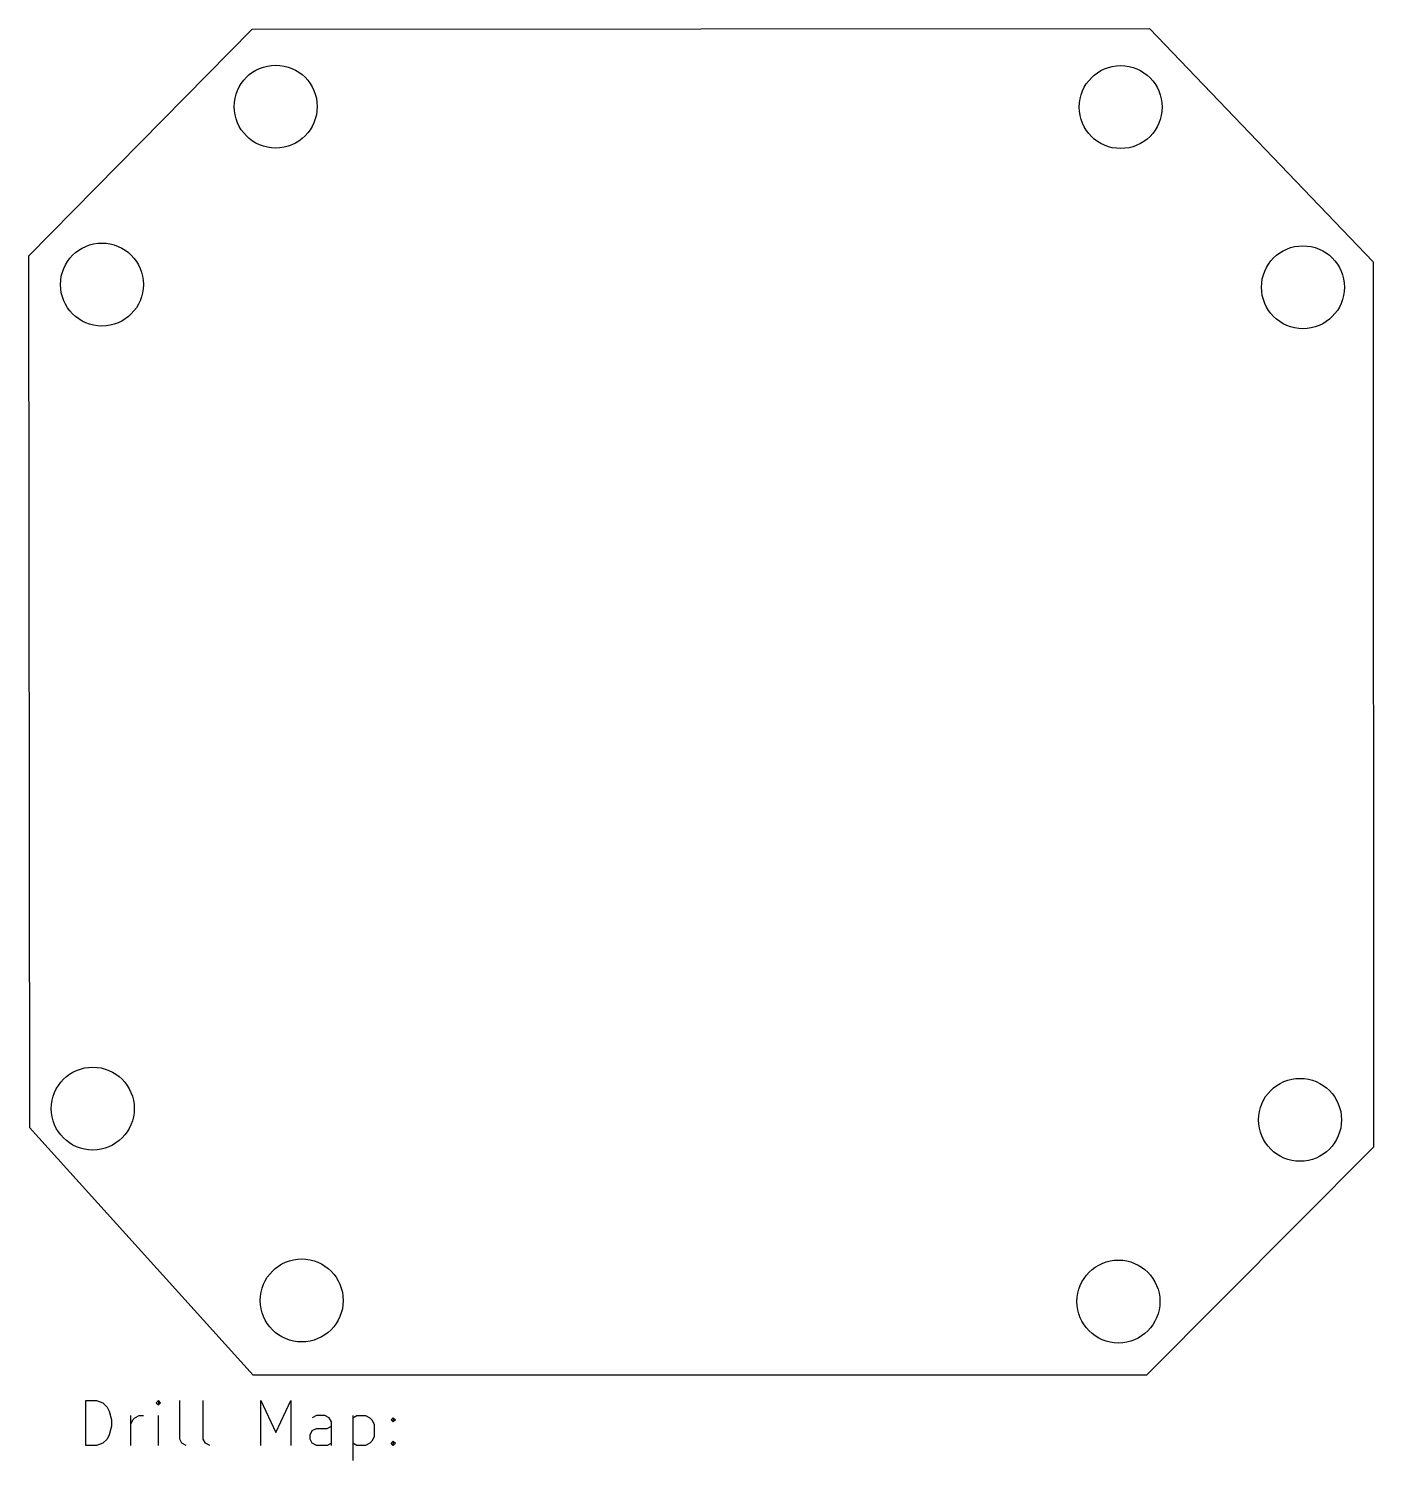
# Model space of a CAD drawing. Extents: x 150.1 to 210, y -134.8 to -71.
import ezdxf

# ---------------------------------------------------------------- set-up
doc = ezdxf.new("R2010")
doc.units = 0
doc.layers.add('BLACK', color=7, linetype='CONTINUOUS')

msp = doc.modelspace()

# ---------------------------------------------------------------- linework, layer by layer
at = {"layer": 'BLACK', "linetype": 'CONTINUOUS'}
for p, q in [((150.056, -81.1146), (160.026, -70.9846)), ((160.026, -70.9846), (200.046, -70.9546)), ((200.046, -70.9546), (210.026, -81.3646)), ((150.056, -81.1146), (150.096, -119.995)), ((210.026, -81.3646), (210.036, -120.865)), ((150.096, -119.995), (160.076, -131.035)), ((199.916, -131.045), (210.036, -120.865)), ((199.916, -131.045), (160.076, -131.035)), ((152.607, -134.174), (152.607, -132.174)), ((152.607, -132.174), (153.083, -132.174)), ((153.083, -132.174), (153.369, -132.27)), ((155.845, -132.174), (155.75, -132.27)), ((155.94, -132.27), (155.845, -132.174)), ((155.845, -132.174), (155.845, -132.365)), ((156.797, -133.889), (156.797, -132.174)), ((157.845, -133.889), (157.845, -132.174)), ((160.416, -134.174), (160.416, -132.174)), ((160.416, -132.174), (161.083, -133.603)), ((161.083, -133.603), (161.75, -132.174)), ((161.75, -132.174), (161.75, -134.174)), ((153.369, -132.27), (153.559, -132.46)), ((153.559, -132.46), (153.654, -132.651)), ((153.654, -132.651), (153.75, -133.031)), ((154.607, -134.174), (154.607, -132.841)), ((154.797, -132.936), (154.988, -132.841)), ((154.988, -132.841), (155.178, -132.841)), ((155.75, -132.27), (155.845, -132.365)), ((155.845, -132.365), (155.94, -132.27)), ((155.845, -134.174), (155.845, -132.841)), ((162.892, -132.841), (162.702, -132.936)), ((163.273, -132.841), (162.892, -132.841)), ((163.464, -132.936), (163.273, -132.841)), ((164.511, -132.841), (164.511, -134.841)), ((164.511, -132.936), (164.702, -132.841)), ((164.702, -132.841), (165.083, -132.841)), ((165.083, -132.841), (165.273, -132.936)), ((153.75, -133.317), (153.654, -133.698)), ((153.75, -133.031), (153.75, -133.317)), ((154.607, -133.222), (154.702, -133.031)), ((154.702, -133.031), (154.797, -132.936)), ((162.607, -133.698), (162.702, -133.508)), ((162.702, -133.508), (162.892, -133.412)), ((162.892, -133.412), (163.369, -133.412)), ((163.369, -133.412), (163.559, -133.317)), ((163.559, -133.127), (163.464, -132.936)), ((163.559, -134.174), (163.559, -133.127)), ((165.273, -132.936), (165.369, -133.031)), ((165.369, -133.031), (165.464, -133.222)), ((165.464, -133.222), (165.464, -133.793)), ((166.226, -133.031), (166.321, -132.936)), ((166.321, -133.127), (166.226, -133.031)), ((166.321, -132.936), (166.416, -133.031)), ((166.321, -132.936), (166.321, -133.127)), ((166.416, -133.031), (166.321, -133.127)), ((153.369, -134.079), (153.083, -134.174)), ((153.559, -133.889), (153.369, -134.079)), ((153.654, -133.698), (153.559, -133.889)), ((156.892, -134.079), (156.797, -133.889)), ((157.083, -134.174), (156.892, -134.079)), ((157.94, -134.079), (157.845, -133.889)), ((158.131, -134.174), (157.94, -134.079)), ((162.607, -133.889), (162.607, -133.698)), ((162.702, -134.079), (162.607, -133.889)), ((162.892, -134.174), (162.702, -134.079)), ((163.559, -134.079), (163.369, -134.174)), ((164.702, -134.174), (164.511, -134.079)), ((165.273, -134.079), (165.083, -134.174)), ((165.369, -133.984), (165.273, -134.079)), ((165.464, -133.793), (165.369, -133.984)), ((166.226, -134.079), (166.321, -133.984)), ((166.321, -134.174), (166.226, -134.079)), ((166.321, -133.984), (166.416, -134.079)), ((166.321, -133.984), (166.321, -134.174)), ((166.416, -134.079), (166.321, -134.174)), ((153.083, -134.174), (152.607, -134.174)), ((163.369, -134.174), (162.892, -134.174)), ((165.083, -134.174), (164.702, -134.174))]:
    msp.add_line(p, q, dxfattribs=at)
at = {"layer": 'BLACK'}
for centre in [(161.076, -74.4346), (198.766, -74.4546), (153.326, -82.3746), (206.896, -82.4946), (152.916, -119.145), (206.766, -119.645), (162.236, -127.705), (198.666, -127.755)]:
    msp.add_circle(centre, 1.85, dxfattribs=at)

doc.saveas('drawing.dxf')
